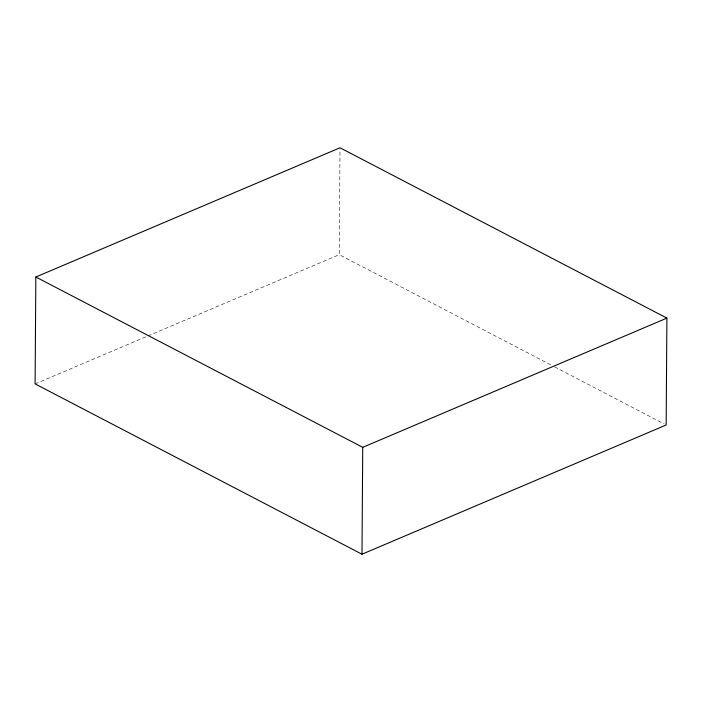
<?xml version="1.0" encoding="UTF-8"?>
<svg xmlns="http://www.w3.org/2000/svg" width="702" height="702" viewBox="0 0 702 702"><rect width="100%" height="100%" fill="white"/><g stroke="black" fill="none" stroke-linecap="round" stroke-linejoin="round"><path stroke-width="0.53" stroke-dasharray="3.51 2.63" d="M550.728 364.847L339.268 254.668L340.005 148.868M35.1 383.889L146.893 336.39M147.903 335.968L339.268 254.668M554.606 366.874L664.215 423.982"/><path stroke-width="1.05" d="M35.846 277.009L35.1 383.889L361.986 554.22L666.154 424.991L666.9 318.111L340.014 147.78L35.846 277.009L362.732 447.332L666.9 318.111M361.986 554.22L362.732 447.332"/></g></svg>
